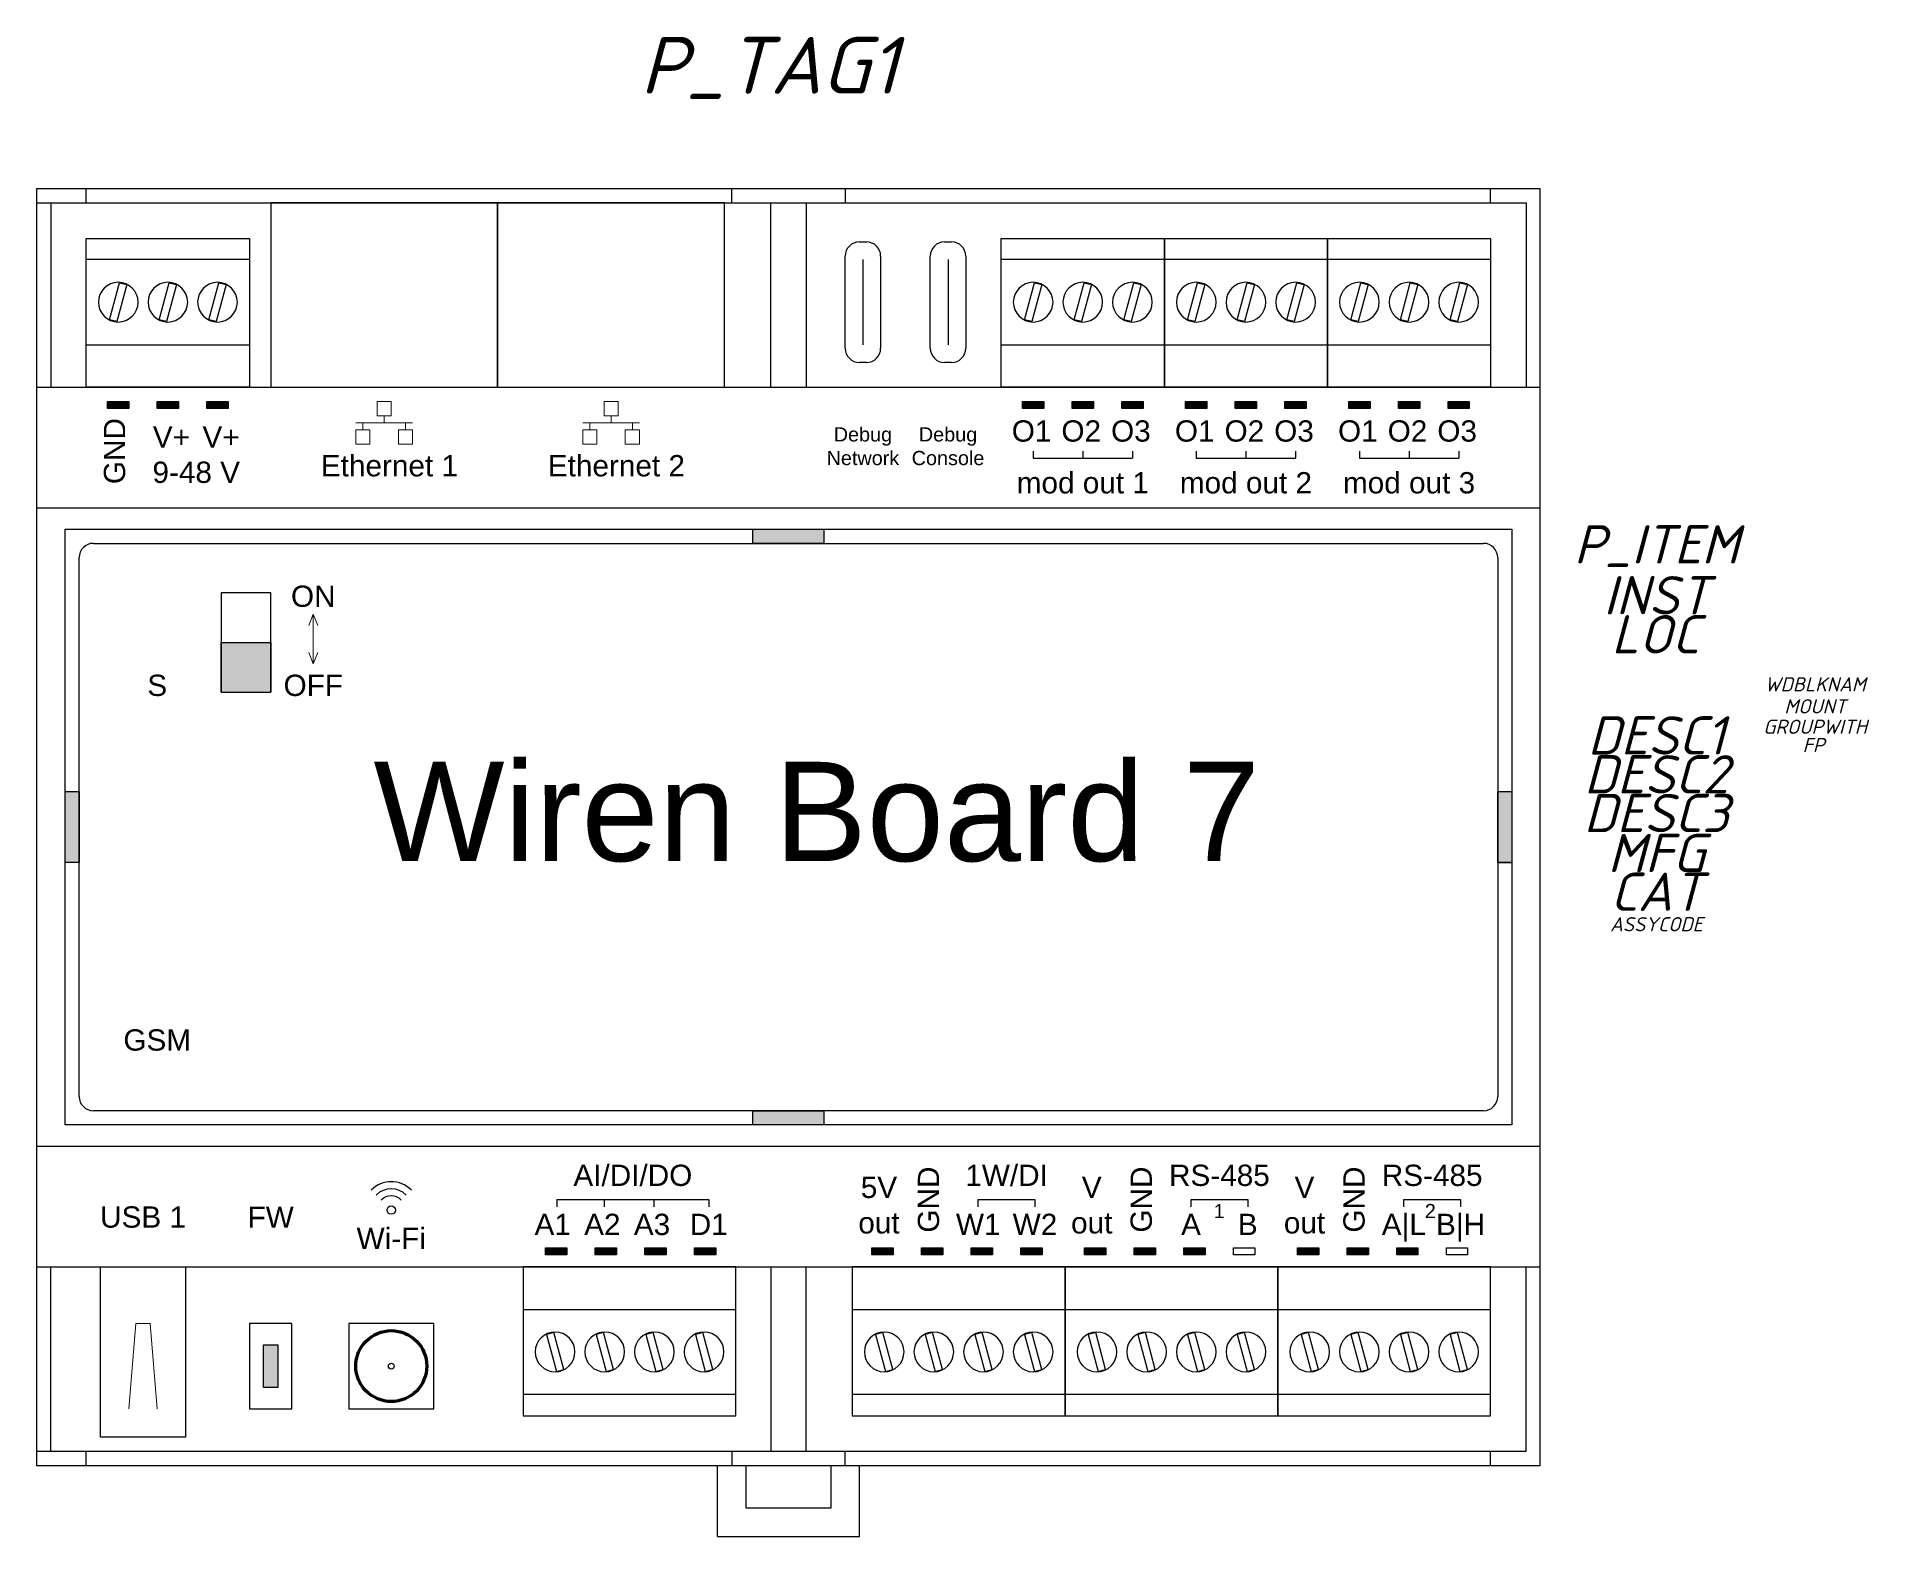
# Model space of a CAD drawing. Header units: millimetres. Extents: x 0 to 129, y -28 to 78.
import ezdxf
from ezdxf.enums import TextEntityAlignment as Align

# ---------------------------------------------------------------- set-up
doc = ezdxf.new("R2010")
doc.units = ezdxf.units.MM
doc.header["$LTSCALE"] = 6
doc.styles.add('textstyle19', font='arial.ttf')
doc.styles.add('textstyle20', font='arial.ttf')
doc.styles.add('textstyle21', font='arial.ttf')
doc.styles.add('textstyle22', font='arial.ttf')
doc.styles.add('textstyle23', font='arial.ttf')
doc.styles.add('textstyle24', font='arial.ttf')
doc.styles.add('textstyle25', font='arial.ttf')
doc.styles.add('textstyle26', font='arial.ttf')
doc.styles.add('textstyle27', font='arial.ttf')
doc.styles.add('textstyle28', font='arial.ttf')
doc.styles.add('textstyle29', font='arial.ttf')
doc.styles.add('textstyle30', font='arial.ttf')
doc.styles.add('textstyle31', font='arial.ttf')
doc.styles.add('textstyle32', font='arial.ttf')
doc.styles.add('textstyle33', font='arial.ttf')
doc.styles.add('textstyle34', font='arial.ttf')
doc.styles.add('textstyle35', font='arial.ttf')
doc.styles.add('textstyle36', font='arial.ttf')
doc.styles.add('textstyle37', font='arial.ttf')
doc.styles.add('textstyle38', font='arial.ttf')
doc.styles.add('textstyle39', font='arial.ttf')
doc.styles.add('textstyle40', font='arial.ttf')
doc.styles.add('textstyle41', font='arial.ttf')
doc.styles.add('textstyle42', font='arial.ttf')
doc.styles.add('textstyle43', font='arial.ttf')
doc.styles.add('textstyle44', font='arial.ttf')
doc.styles.add('textstyle45', font='arial.ttf')
doc.styles.add('textstyle47', font='arial.ttf')
doc.styles.add('textstyle48', font='arial.ttf')
doc.styles.add('textstyle49', font='arial.ttf')
doc.styles.add('textstyle50', font='arial.ttf')
doc.styles.add('textstyle51', font='arial.ttf')
doc.styles.add('textstyle52', font='arial.ttf')
doc.styles.add('textstyle53', font='arial.ttf')
doc.styles.add('textstyle54', font='arial.ttf')
doc.styles.add('textstyle55', font='arial.ttf')
doc.styles.add('textstyle56', font='arial.ttf')
doc.styles.add('textstyle57', font='arial.ttf')
doc.styles.add('textstyle58', font='arial.ttf')
doc.styles.add('textstyle59', font='arial.ttf')
doc.styles.add('textstyle60', font='arial.ttf')
doc.styles.add('textstyle61', font='arial.ttf')
doc.styles.add('textstyle62', font='arial.ttf')
doc.styles.add('textstyle63', font='arial.ttf')
doc.styles.add('textstyle64', font='arial.ttf')
doc.styles.add('textstyle65', font='arial.ttf')
doc.styles.add('textstyle66', font='arial.ttf')
doc.styles.add('textstyle67', font='arial.ttf')
doc.styles.add('textstyle68', font='arial.ttf')
doc.styles.add('textstyle69', font='arial.ttf')
doc.styles.add('WD_IEC', font='isocpeui.ttf', dxfattribs={"height": 2.5})

msp = doc.modelspace()

# ---------------------------------------------------------------- hatches: boundary and pattern name
for points in [[(6.5, 52.5), (6.5, 52), (5, 52), (5, 52.5)], [(10, 52.5), (10, 52), (8.5, 52), (8.5, 52.5)], [(13.5, 52.5), (13.5, 52), (12, 52), (12, 52.5)], [(71, 52.5), (71, 52), (69.5, 52), (69.5, 52.5)], [(74.5, 52.5), (74.5, 52), (73, 52), (73, 52.5)], [(74.5, 52.5), (74.5, 52), (73, 52), (73, 52.5)], [(78, 52.5), (78, 52), (76.5, 52), (76.5, 52.5)], [(82.5, 52.5), (82.5, 52), (81, 52), (81, 52.5)], [(86, 52.5), (86, 52), (84.5, 52), (84.5, 52.5)], [(86, 52.5), (86, 52), (84.5, 52), (84.5, 52.5)], [(89.5, 52.5), (89.5, 52), (88, 52), (88, 52.5)], [(94, 52.5), (94, 52), (92.5, 52), (92.5, 52.5)], [(97.5, 52.5), (97.5, 52), (96, 52), (96, 52.5)], [(97.5, 52.5), (97.5, 52), (96, 52), (96, 52.5)], [(101, 52.5), (101, 52), (99.5, 52), (99.5, 52.5)], [(55.5, 42.5), (50.5, 42.5), (50.5, 43.5), (55.5, 43.5)], [(13, 35.5), (16.5, 35.5), (16.5, 32), (13, 32)], [(2, 20), (2, 25), (3, 25), (3, 20)], [(103.05, 20.04), (103.05, 25.04), (104.05, 25.04), (104.05, 20.04)], [(55.5, 1.5), (50.5, 1.5), (50.5, 2.5), (55.5, 2.5)], [(37.38, -7.16), (37.38, -7.66), (35.88, -7.66), (35.88, -7.16)], [(40.88, -7.16), (40.88, -7.66), (39.38, -7.66), (39.38, -7.16)], [(44.38, -7.16), (44.38, -7.66), (42.88, -7.66), (42.88, -7.16)], [(46.38, -7.66), (46.38, -7.16), (47.88, -7.16), (47.88, -7.66)], [(60.38, -7.16), (60.38, -7.66), (58.88, -7.66), (58.88, -7.16)], [(63.88, -7.16), (63.88, -7.66), (62.38, -7.66), (62.38, -7.16)], [(67.38, -7.16), (67.38, -7.66), (65.88, -7.66), (65.88, -7.16)], [(69.38, -7.66), (69.38, -7.16), (70.88, -7.16), (70.88, -7.66)], [(75.38, -7.16), (75.38, -7.66), (73.88, -7.66), (73.88, -7.16)], [(78.88, -7.16), (78.88, -7.66), (77.38, -7.66), (77.38, -7.16)], [(82.38, -7.16), (82.38, -7.66), (80.88, -7.66), (80.88, -7.16)], [(90.38, -7.16), (90.38, -7.66), (88.88, -7.66), (88.88, -7.16)], [(93.88, -7.16), (93.88, -7.66), (92.38, -7.66), (92.38, -7.16)], [(97.38, -7.16), (97.38, -7.66), (95.88, -7.66), (95.88, -7.16)], [(17, -17), (16, -17), (16, -14), (17, -14)]]:
    msp.add_hatch(color=256).paths.add_polyline_path(points)

# ---------------------------------------------------------------- linework, layer by layer
for p, q in [((0, 67.5), (0, -22.5)), ((106, 67.5), (0, 67.5)), ((3.5, 66.5), (3.5, 67.5)), ((49, 66.5), (49, 67.5)), ((57, 67.5), (57, 66.5)), ((102.5, 66.5), (102.5, 67.5)), ((106, -22.5), (106, 67.5)), ((0, 66.5), (105, 66.5)), ((1, 66.5), (1, 53.5)), ((16.5, 66.5), (16.5, 53.5)), ((32.5, 66.5), (16.5, 66.5)), ((32.5, 53.5), (32.5, 66.5)), ((32.5, 66.5), (32.5, 53.5)), ((48.5, 66.5), (32.5, 66.5)), ((48.5, 53.5), (48.5, 66.5)), ((51.75, 53.5), (51.75, 66.5)), ((54.25, 66.5), (54.25, 53.5)), ((105, 66.5), (105, 53.5)), ((3.5, 64), (15, 64)), ((3.5, 53.5), (3.5, 64)), ((15, 64), (15, 53.5)), ((15, 64), (15, 62.5)), ((68, 64), (79.5, 64)), ((68, 53.5), (68, 64)), ((79.5, 64), (79.5, 53.5)), ((79.5, 64), (79.5, 62.5)), ((79.5, 64), (91, 64)), ((79.5, 53.5), (79.5, 64)), ((91, 64), (91, 53.5)), ((91, 64), (91, 62.5)), ((91, 64), (102.5, 64)), ((91, 53.5), (91, 64)), ((102.5, 64), (102.5, 53.5)), ((102.5, 64), (102.5, 62.5)), ((15, 62.5), (3.5, 62.5)), ((58.25, 62.5), (58.25, 56.5)), ((64.25, 62.5), (64.25, 56.5)), ((79.5, 62.5), (68, 62.5)), ((91, 62.5), (79.5, 62.5)), ((102.5, 62.5), (91, 62.5)), ((5.14, 58.26), (5.84, 60.87)), ((6.36, 60.74), (5.66, 58.13)), ((5.84, 60.87), (6.36, 60.74)), ((8.64, 58.26), (9.34, 60.87)), ((9.86, 60.74), (9.16, 58.13)), ((9.34, 60.87), (9.86, 60.74)), ((12.14, 58.26), (12.84, 60.87)), ((13.36, 60.74), (12.66, 58.13)), ((12.84, 60.87), (13.36, 60.74)), ((69.64, 58.26), (70.34, 60.87)), ((70.86, 60.74), (70.16, 58.13)), ((70.34, 60.87), (70.86, 60.74)), ((73.14, 58.26), (73.84, 60.87)), ((74.36, 60.74), (73.66, 58.13)), ((73.84, 60.87), (74.36, 60.74)), ((76.64, 58.26), (77.34, 60.87)), ((77.86, 60.74), (77.16, 58.13)), ((77.34, 60.87), (77.86, 60.74)), ((81.14, 58.26), (81.84, 60.87)), ((82.36, 60.74), (81.66, 58.13)), ((81.84, 60.87), (82.36, 60.74)), ((84.64, 58.26), (85.34, 60.87)), ((85.86, 60.74), (85.16, 58.13)), ((85.34, 60.87), (85.86, 60.74)), ((88.14, 58.26), (88.84, 60.87)), ((89.36, 60.74), (88.66, 58.13)), ((88.84, 60.87), (89.36, 60.74)), ((92.64, 58.26), (93.34, 60.87)), ((93.86, 60.74), (93.16, 58.13)), ((93.34, 60.87), (93.86, 60.74)), ((96.14, 58.26), (96.84, 60.87)), ((97.36, 60.74), (96.66, 58.13)), ((96.84, 60.87), (97.36, 60.74)), ((99.64, 58.26), (100.34, 60.87)), ((100.86, 60.74), (100.16, 58.13)), ((100.34, 60.87), (100.86, 60.74)), ((5.66, 58.13), (5.14, 58.26)), ((9.16, 58.13), (8.64, 58.26)), ((12.66, 58.13), (12.14, 58.26)), ((70.16, 58.13), (69.64, 58.26)), ((73.66, 58.13), (73.14, 58.26)), ((77.16, 58.13), (76.64, 58.26)), ((81.66, 58.13), (81.14, 58.26)), ((85.16, 58.13), (84.64, 58.26)), ((88.66, 58.13), (88.14, 58.26)), ((93.16, 58.13), (92.64, 58.26)), ((96.66, 58.13), (96.14, 58.26)), ((100.16, 58.13), (99.64, 58.26)), ((3.5, 56.5), (15, 56.5)), ((15, 56.5), (15, 53.5)), ((68, 56.5), (79.5, 56.5)), ((79.5, 56.5), (79.5, 53.5)), ((79.5, 56.5), (91, 56.5)), ((91, 56.5), (91, 53.5)), ((91, 56.5), (102.5, 56.5)), ((102.5, 56.5), (102.5, 53.5)), ((0, 53.5), (106, 53.5)), ((15, 53.5), (3.5, 53.5)), ((16.5, 53.5), (32.5, 53.5)), ((32.5, 53.5), (48.5, 53.5)), ((51.75, 53.5), (54.25, 53.5)), ((79.5, 53.5), (68, 53.5)), ((91, 53.5), (79.5, 53.5)), ((102.5, 53.5), (91, 53.5)), ((5, 52), (5, 52.5)), ((5, 52.5), (6.5, 52.5)), ((6.5, 52), (5, 52)), ((6.5, 52.5), (6.5, 52)), ((8.5, 52), (8.5, 52.5)), ((8.5, 52.5), (10, 52.5)), ((10, 52), (8.5, 52)), ((10, 52.5), (10, 52)), ((12, 52), (12, 52.5)), ((12, 52.5), (13.5, 52.5)), ((13.5, 52), (12, 52)), ((13.5, 52.5), (13.5, 52)), ((69.5, 52), (69.5, 52.5)), ((69.5, 52.5), (71, 52.5)), ((71, 52), (69.5, 52)), ((71, 52.5), (71, 52)), ((73, 52), (73, 52.5)), ((73, 52.5), (74.5, 52.5)), ((73, 52.5), (74.5, 52.5)), ((74.5, 52), (73, 52)), ((74.5, 52), (73, 52)), ((74.5, 52.5), (74.5, 52)), ((74.5, 52.5), (74.5, 52)), ((76.5, 52), (76.5, 52.5)), ((76.5, 52), (76.5, 52.5)), ((76.5, 52.5), (78, 52.5)), ((76.5, 52.5), (78, 52.5)), ((78, 52), (76.5, 52)), ((78, 52), (76.5, 52)), ((78, 52.5), (78, 52)), ((78, 52.5), (78, 52)), ((81, 52), (81, 52.5)), ((81, 52.5), (82.5, 52.5)), ((82.5, 52), (81, 52)), ((82.5, 52.5), (82.5, 52)), ((84.5, 52), (84.5, 52.5)), ((84.5, 52.5), (86, 52.5)), ((84.5, 52.5), (86, 52.5)), ((86, 52), (84.5, 52)), ((86, 52), (84.5, 52)), ((86, 52.5), (86, 52)), ((86, 52.5), (86, 52)), ((88, 52), (88, 52.5)), ((88, 52), (88, 52.5)), ((88, 52.5), (89.5, 52.5)), ((88, 52.5), (89.5, 52.5)), ((89.5, 52), (88, 52)), ((89.5, 52), (88, 52)), ((89.5, 52.5), (89.5, 52)), ((89.5, 52.5), (89.5, 52)), ((92.5, 52), (92.5, 52.5)), ((92.5, 52.5), (94, 52.5)), ((94, 52), (92.5, 52)), ((94, 52.5), (94, 52)), ((96, 52), (96, 52.5)), ((96, 52.5), (97.5, 52.5)), ((96, 52.5), (97.5, 52.5)), ((97.5, 52), (96, 52)), ((97.5, 52), (96, 52)), ((97.5, 52.5), (97.5, 52)), ((97.5, 52.5), (97.5, 52)), ((99.5, 52), (99.5, 52.5)), ((99.5, 52), (99.5, 52.5)), ((99.5, 52.5), (101, 52.5)), ((99.5, 52.5), (101, 52.5)), ((101, 52), (99.5, 52)), ((101, 52), (99.5, 52)), ((101, 52.5), (101, 52)), ((101, 52.5), (101, 52)), ((70.25, 49), (70.25, 48.5)), ((70.25, 48.5), (77.25, 48.5)), ((73.75, 49), (73.75, 48.5)), ((77.25, 49), (77.25, 48.5)), ((81.75, 49), (81.75, 48.5)), ((81.75, 48.5), (88.75, 48.5)), ((85.25, 49), (85.25, 48.5)), ((88.75, 49), (88.75, 48.5)), ((93.25, 49), (93.25, 48.5)), ((93.25, 48.5), (100.25, 48.5)), ((96.75, 49), (96.75, 48.5)), ((100.25, 49), (100.25, 48.5)), ((0, 45), (106, 45)), ((2, 1.5), (2, 43.5)), ((2, 43.5), (104, 43.5)), ((50.5, 43.5), (55.5, 43.5)), ((50.5, 42.5), (50.5, 43.5)), ((55.5, 43.5), (55.5, 42.5)), ((104, 43.5), (104, 1.5)), ((3, 3.5), (3, 41.5)), ((4, 42.5), (102, 42.5)), ((55.5, 42.5), (50.5, 42.5)), ((103, 41.5), (103, 3.5)), ((13, 39), (13, 32)), ((16.5, 39), (13, 39)), ((16.5, 32), (16.5, 39)), ((13, 35.5), (16.5, 35.5)), ((13, 32), (13, 35.5)), ((16.5, 35.5), (16.5, 32)), ((13, 32), (16.5, 32)), ((2, 20), (2, 25)), ((2, 25), (3, 25)), ((3, 25), (3, 20)), ((103, 20), (103, 25)), ((103, 25), (104, 25)), ((103, 25), (104, 25)), ((104, 25), (104, 20)), ((3, 20), (2, 20)), ((104, 20), (103, 20)), ((103, 20), (104, 20)), ((104, 1.5), (2, 1.5)), ((102, 2.5), (4, 2.5)), ((50.5, 2.5), (55.5, 2.5)), ((50.5, 1.5), (50.5, 2.5)), ((55.5, 1.5), (50.5, 1.5)), ((55.5, 2.5), (55.5, 1.5)), ((0, 0), (106, 0)), ((36.67, -3.76), (36.67, -4.26)), ((36.67, -3.76), (47.38, -3.76)), ((40, -3.76), (40, -4.26)), ((43.51, -3.76), (43.51, -4.26)), ((47.38, -3.76), (47.38, -4.26)), ((66.38, -3.76), (70.38, -3.76)), ((66.38, -4.26), (66.38, -3.76)), ((70.38, -3.76), (70.38, -4.26)), ((81.38, -3.76), (85.38, -3.76)), ((81.38, -4.26), (81.38, -3.76)), ((85.38, -3.76), (85.38, -4.26)), ((96.38, -3.76), (100.38, -3.76)), ((96.38, -4.26), (96.38, -3.76)), ((100.38, -3.76), (100.38, -4.26)), ((35.88, -7.66), (35.88, -7.16)), ((35.88, -7.16), (37.38, -7.16)), ((37.38, -7.66), (35.88, -7.66)), ((37.38, -7.16), (37.38, -7.66)), ((39.38, -7.66), (39.38, -7.16)), ((39.38, -7.16), (40.88, -7.16)), ((40.88, -7.66), (39.38, -7.66)), ((40.88, -7.16), (40.88, -7.66)), ((42.88, -7.66), (42.88, -7.16)), ((42.88, -7.16), (44.38, -7.16)), ((44.38, -7.66), (42.88, -7.66)), ((44.38, -7.16), (44.38, -7.66)), ((46.38, -7.66), (46.38, -7.16)), ((46.38, -7.16), (47.88, -7.16)), ((47.88, -7.66), (46.38, -7.66)), ((47.88, -7.16), (47.88, -7.66)), ((58.88, -7.66), (58.88, -7.16)), ((58.88, -7.16), (60.38, -7.16)), ((60.38, -7.66), (58.88, -7.66)), ((60.38, -7.16), (60.38, -7.66)), ((62.38, -7.66), (62.38, -7.16)), ((62.38, -7.16), (63.88, -7.16)), ((63.88, -7.66), (62.38, -7.66)), ((63.88, -7.16), (63.88, -7.66)), ((65.88, -7.66), (65.88, -7.16)), ((65.88, -7.16), (67.38, -7.16)), ((67.38, -7.66), (65.88, -7.66)), ((67.38, -7.16), (67.38, -7.66)), ((69.38, -7.66), (69.38, -7.16)), ((69.38, -7.16), (70.88, -7.16)), ((70.88, -7.66), (69.38, -7.66)), ((70.88, -7.16), (70.88, -7.66)), ((73.88, -7.66), (73.88, -7.16)), ((73.88, -7.16), (75.38, -7.16)), ((75.38, -7.66), (73.88, -7.66)), ((75.38, -7.16), (75.38, -7.66)), ((77.38, -7.66), (77.38, -7.16)), ((77.38, -7.16), (78.88, -7.16)), ((78.88, -7.66), (77.38, -7.66)), ((78.88, -7.16), (78.88, -7.66)), ((80.88, -7.66), (80.88, -7.16)), ((80.88, -7.16), (82.38, -7.16)), ((82.38, -7.66), (80.88, -7.66)), ((82.38, -7.16), (82.38, -7.66)), ((84.38, -7.66), (84.38, -7.16)), ((84.38, -7.16), (85.88, -7.16)), ((85.88, -7.66), (84.38, -7.66)), ((85.88, -7.16), (85.88, -7.66)), ((88.88, -7.66), (88.88, -7.16)), ((88.88, -7.16), (90.38, -7.16)), ((90.38, -7.66), (88.88, -7.66)), ((90.38, -7.16), (90.38, -7.66)), ((92.38, -7.66), (92.38, -7.16)), ((92.38, -7.16), (93.88, -7.16)), ((93.88, -7.66), (92.38, -7.66)), ((93.88, -7.16), (93.88, -7.66)), ((95.88, -7.66), (95.88, -7.16)), ((95.88, -7.16), (97.38, -7.16)), ((97.38, -7.66), (95.88, -7.66)), ((97.38, -7.16), (97.38, -7.66)), ((99.38, -7.66), (99.38, -7.16)), ((99.38, -7.16), (100.88, -7.16)), ((100.88, -7.66), (99.38, -7.66)), ((100.88, -7.16), (100.88, -7.66)), ((0, -8.5), (106, -8.5)), ((1, -21.5), (1, -8.5)), ((4.5, -20.5), (4.5, -8.5)), ((4.5, -8.5), (10.5, -8.5)), ((10.5, -8.5), (10.5, -20.5)), ((34.3, -8.5), (34.3, -8.5)), ((51.75, -8.5), (54.25, -8.5)), ((51.75, -8.5), (51.75, -21.5)), ((54.25, -21.5), (54.25, -8.5)), ((57.5, -8.5), (57.5, -8.5)), ((72.5, -8.5), (72.5, -8.5)), ((87.5, -8.5), (87.5, -8.5)), ((105, -21.5), (105, -8.5)), ((15, -12.5), (15, -18.5)), ((18, -12.5), (15, -12.5)), ((18, -18.5), (18, -12.5)), ((22, -12.5), (22, -18.5)), ((28, -12.5), (22, -12.5)), ((28, -18.5), (28, -12.5)), ((16, -17), (16, -14)), ((16, -14), (17, -14)), ((17, -14), (17, -17)), ((36.46, -13.13), (35.94, -13.26)), ((35.94, -13.26), (36.64, -15.87)), ((37.16, -15.74), (36.46, -13.13)), ((39.96, -13.13), (39.44, -13.26)), ((39.44, -13.26), (40.14, -15.87)), ((40.66, -15.74), (39.96, -13.13)), ((43.46, -13.13), (42.94, -13.26)), ((42.94, -13.26), (43.64, -15.87)), ((44.16, -15.74), (43.46, -13.13)), ((46.96, -13.13), (46.44, -13.26)), ((46.44, -13.26), (47.14, -15.87)), ((47.66, -15.74), (46.96, -13.13)), ((59.66, -13.13), (59.14, -13.26)), ((59.14, -13.26), (59.84, -15.87)), ((60.36, -15.74), (59.66, -13.13)), ((63.16, -13.13), (62.64, -13.26)), ((62.64, -13.26), (63.34, -15.87)), ((63.86, -15.74), (63.16, -13.13)), ((66.66, -13.13), (66.14, -13.26)), ((66.14, -13.26), (66.84, -15.87)), ((67.36, -15.74), (66.66, -13.13)), ((70.16, -13.13), (69.64, -13.26)), ((69.64, -13.26), (70.34, -15.87)), ((70.86, -15.74), (70.16, -13.13)), ((74.66, -13.13), (74.14, -13.26)), ((74.14, -13.26), (74.84, -15.87)), ((75.36, -15.74), (74.66, -13.13)), ((78.16, -13.13), (77.64, -13.26)), ((77.64, -13.26), (78.34, -15.87)), ((78.86, -15.74), (78.16, -13.13)), ((81.66, -13.13), (81.14, -13.26)), ((81.14, -13.26), (81.84, -15.87)), ((82.36, -15.74), (81.66, -13.13)), ((85.16, -13.13), (84.64, -13.26)), ((84.64, -13.26), (85.34, -15.87)), ((85.86, -15.74), (85.16, -13.13)), ((89.66, -13.13), (89.14, -13.26)), ((89.14, -13.26), (89.84, -15.87)), ((90.36, -15.74), (89.66, -13.13)), ((93.16, -13.13), (92.64, -13.26)), ((92.64, -13.26), (93.34, -15.87)), ((93.86, -15.74), (93.16, -13.13)), ((96.66, -13.13), (96.14, -13.26)), ((96.14, -13.26), (96.84, -15.87)), ((97.36, -15.74), (96.66, -13.13)), ((100.16, -13.13), (99.64, -13.26)), ((99.64, -13.26), (100.34, -15.87)), ((100.86, -15.74), (100.16, -13.13)), ((36.64, -15.87), (37.16, -15.74)), ((40.14, -15.87), (40.66, -15.74)), ((43.64, -15.87), (44.16, -15.74)), ((47.14, -15.87), (47.66, -15.74)), ((59.84, -15.87), (60.36, -15.74)), ((63.34, -15.87), (63.86, -15.74)), ((66.84, -15.87), (67.36, -15.74)), ((70.34, -15.87), (70.86, -15.74)), ((74.84, -15.87), (75.36, -15.74)), ((78.34, -15.87), (78.86, -15.74)), ((81.84, -15.87), (82.36, -15.74)), ((85.34, -15.87), (85.86, -15.74)), ((89.84, -15.87), (90.36, -15.74)), ((93.34, -15.87), (93.86, -15.74)), ((96.84, -15.87), (97.36, -15.74)), ((100.34, -15.87), (100.86, -15.74)), ((17, -17), (16, -17)), ((15, -18.5), (18, -18.5)), ((22, -18.5), (28, -18.5)), ((10.5, -20.5), (4.5, -20.5)), ((0, -21.5), (105, -21.5)), ((3.5, -22.5), (3.5, -21.5)), ((49, -21.5), (49, -22.5)), ((57, -22.5), (57, -21.5)), ((102.5, -22.5), (102.5, -21.5)), ((0, -22.5), (106, -22.5)), ((48, -27.5), (48, -22.5)), ((50, -22.5), (50, -25.5)), ((56, -25.5), (56, -22.5)), ((58, -27.5), (58, -22.5)), ((50, -25.5), (56, -25.5)), ((48, -27.5), (58, -27.5))]:
    msp.add_line(p, q)
at = {"lineweight": 25}
for p, q in [((58, 63.75), (58.5, 63.75)), ((64, 63.75), (64.5, 63.75)), ((57, 56.25), (57, 62.75)), ((59.5, 62.75), (59.5, 56.25)), ((63, 56.25), (63, 62.75)), ((65.5, 62.75), (65.5, 56.25)), ((58.5, 55.25), (58, 55.25)), ((64.5, 55.25), (64, 55.25))]:
    msp.add_line(p, q, dxfattribs=at)
at = {"lineweight": 15}
for p, q in [((24, 52.5), (25, 52.5)), ((24, 51.5), (24, 52.5)), ((25, 52.5), (25, 51.5)), ((40, 52.5), (41, 52.5)), ((40, 51.5), (40, 52.5)), ((41, 52.5), (41, 51.5)), ((22.5, 51), (26.5, 51)), ((22.5, 50.5), (23.5, 50.5)), ((22.5, 49.5), (22.5, 50.5)), ((23, 50.5), (23, 51)), ((23.5, 50.5), (23.5, 49.5)), ((25, 51.5), (24, 51.5)), ((24.5, 51.5), (24.5, 51)), ((25.5, 50.5), (26.5, 50.5)), ((25.5, 49.5), (25.5, 50.5)), ((26, 50.5), (26, 51)), ((26.5, 50.5), (26.5, 49.5)), ((38.5, 51), (42.5, 51)), ((38.5, 50.5), (39.5, 50.5)), ((38.5, 49.5), (38.5, 50.5)), ((39, 50.5), (39, 51)), ((39.5, 50.5), (39.5, 49.5)), ((41, 51.5), (40, 51.5)), ((40.5, 51.5), (40.5, 51)), ((41.5, 50.5), (42.5, 50.5)), ((41.5, 49.5), (41.5, 50.5)), ((42, 50.5), (42, 51)), ((42.5, 50.5), (42.5, 49.5)), ((23.5, 49.5), (22.5, 49.5)), ((26.5, 49.5), (25.5, 49.5)), ((39.5, 49.5), (38.5, 49.5)), ((42.5, 49.5), (41.5, 49.5))]:
    msp.add_line(p, q, dxfattribs=at)
at = {"lineweight": 20}
for p, q in [((19.5, 37.5), (19.19, 36.7)), ((19.5, 37.5), (19.82, 36.7)), ((19.5, 37.5), (19.5, 34)), ((19.5, 34), (19.19, 34.8)), ((19.5, 34), (19.82, 34.8)), ((6.5, -18.5), (7, -12.5)), ((7, -12.5), (8, -12.5)), ((8, -12.5), (8.5, -18.5))]:
    msp.add_line(p, q, dxfattribs=at)
for points in [[(34.3, -19), (49.3, -19), (49.3, -8.5), (34.3, -8.5)], [(34.3, -11.5), (49.3, -11.5), (49.3, -8.5), (34.3, -8.5)], [(57.5, -19), (72.5, -19), (72.5, -8.5), (57.5, -8.5)], [(57.5, -11.5), (72.5, -11.5), (72.5, -8.5), (57.5, -8.5)], [(72.5, -19), (87.5, -19), (87.5, -8.5), (72.5, -8.5)], [(72.5, -11.5), (87.5, -11.5), (87.5, -8.5), (72.5, -8.5)], [(87.5, -19), (102.5, -19), (102.5, -8.5), (87.5, -8.5)], [(87.5, -11.5), (102.5, -11.5), (102.5, -8.5), (87.5, -8.5)], [(34.3, -19), (49.3, -19), (49.3, -17.5), (34.3, -17.5)], [(57.5, -19), (72.5, -19), (72.5, -17.5), (57.5, -17.5)], [(72.5, -19), (87.5, -19), (87.5, -17.5), (72.5, -17.5)], [(87.5, -19), (102.5, -19), (102.5, -17.5), (87.5, -17.5)]]:
    msp.add_lwpolyline(points, close=True)
for centre, radius in [((25, -4.5), 0.3), ((25, -15.5), 0.207)]:
    msp.add_circle(centre, radius)
at = {"lineweight": 60}
msp.add_circle((25, -15.5), 2.5, dxfattribs=at)
at = {"lineweight": 25}
for centre, radius, start, end in [((58, 62.75), 1, 90, 180), ((58.5, 62.75), 1, 0, 90), ((64, 62.75), 1, 90, 180), ((64.5, 62.75), 1, 0, 90), ((58, 56.25), 1, 180, 270), ((58.5, 56.25), 1, 270, 0), ((64, 56.25), 1, 180, 270), ((64.5, 56.25), 1, 270, 0), ((25, -4.5), 2, 45, 135), ((25, -4.5), 1.5, 45, 135), ((25, -4.5), 1, 45, 135)]:
    msp.add_arc(centre, radius, start, end, dxfattribs=at)
for centre, radius, start, end in [((5.75, 59.5), 1.4, 0, 180), ((9.25, 59.5), 1.4, 0, 180), ((12.75, 59.5), 1.4, 0, 180), ((70.25, 59.5), 1.4, 0, 180), ((73.75, 59.5), 1.4, 0, 180), ((77.25, 59.5), 1.4, 0, 180), ((81.75, 59.5), 1.4, 0, 180), ((85.25, 59.5), 1.4, 0, 180), ((88.75, 59.5), 1.4, 0, 180), ((93.25, 59.5), 1.4, 0, 180), ((96.75, 59.5), 1.4, 0, 180), ((100.25, 59.5), 1.4, 0, 180), ((5.75, 59.5), 1.4, 180, 0), ((9.25, 59.5), 1.4, 180, 0), ((12.75, 59.5), 1.4, 180, 0), ((70.25, 59.5), 1.4, 180, 0), ((73.75, 59.5), 1.4, 180, 0), ((77.25, 59.5), 1.4, 180, 0), ((81.75, 59.5), 1.4, 180, 0), ((85.25, 59.5), 1.4, 180, 0), ((88.75, 59.5), 1.4, 180, 0), ((93.25, 59.5), 1.4, 180, 0), ((96.75, 59.5), 1.4, 180, 0), ((100.25, 59.5), 1.4, 180, 0), ((4, 41.5), 1, 90, 180), ((102, 41.5), 1, 0, 90), ((4, 3.5), 1, 180, 270), ((102, 3.5), 1, 270, 0), ((36.55, -14.5), 1.4, 0, 180), ((40.05, -14.5), 1.4, 0, 180), ((43.55, -14.5), 1.4, 0, 180), ((47.05, -14.5), 1.4, 0, 180), ((59.75, -14.5), 1.4, 0, 180), ((63.25, -14.5), 1.4, 0, 180), ((66.75, -14.5), 1.4, 0, 180), ((70.25, -14.5), 1.4, 0, 180), ((74.75, -14.5), 1.4, 0, 180), ((78.25, -14.5), 1.4, 0, 180), ((81.75, -14.5), 1.4, 0, 180), ((85.25, -14.5), 1.4, 0, 180), ((89.75, -14.5), 1.4, 0, 180), ((93.25, -14.5), 1.4, 0, 180), ((96.75, -14.5), 1.4, 0, 180), ((100.25, -14.5), 1.4, 0, 180), ((36.55, -14.5), 1.4, 180, 0), ((40.05, -14.5), 1.4, 180, 0), ((43.55, -14.5), 1.4, 180, 0), ((47.05, -14.5), 1.4, 180, 0), ((59.75, -14.5), 1.4, 180, 0), ((63.25, -14.5), 1.4, 180, 0), ((66.75, -14.5), 1.4, 180, 0), ((70.25, -14.5), 1.4, 180, 0), ((74.75, -14.5), 1.4, 180, 0), ((78.25, -14.5), 1.4, 180, 0), ((81.75, -14.5), 1.4, 180, 0), ((85.25, -14.5), 1.4, 180, 0), ((89.75, -14.5), 1.4, 180, 0), ((93.25, -14.5), 1.4, 180, 0), ((96.75, -14.5), 1.4, 180, 0), ((100.25, -14.5), 1.4, 180, 0)]:
    msp.add_arc(centre, radius, start, end)

# ---------------------------------------------------------------- texts
at = {"char_height": 1, "attachment_point": 5, "rotation": 90}
for insert, style in [((5.5, 49), 'textstyle67'), ((62.88, -3.76), 'textstyle64'), ((77.88, -3.76), 'textstyle66'), ((92.88, -3.76), 'textstyle69')]:
    msp.add_mtext('\\H1.5;GND', dxfattribs=dict(at, insert=insert, style=style))
for s, insert, char_height, attachment_point, style in [('\\H1.5;V+', (9.5, 50), 1, 5, 'textstyle55'), ('\\H1.5;V+', (13, 50), 1, 5, 'textstyle52'), ('Debug\\PNetwork', (58.25, 48), 1, 8, 'textstyle31'), ('Debug\\PConsole', (64.25, 48), 1, 8, 'textstyle28'), ('\\H1.5;O1', (70.14, 49.65), 1, 8, 'textstyle22'), ('\\H1.5;O2', (73.64, 49.65), 1, 8, 'textstyle19'), ('\\H1.5;O3', (77.14, 49.65), 1, 8, 'textstyle20'), ('\\H1.5;O1', (81.64, 49.65), 1, 8, 'textstyle26'), ('\\H1.5;O2', (85.14, 49.65), 1, 8, 'textstyle23'), ('\\H1.5;O3', (88.64, 49.65), 1, 8, 'textstyle24'), ('\\H1.5;O1', (93.14, 49.65), 1, 8, 'textstyle43'), ('\\H1.5;O2', (96.64, 49.65), 1, 8, 'textstyle40'), ('\\H1.5;O3', (100.14, 49.65), 1, 8, 'textstyle41'), ('\\H1.5;9-48 V', (11.25, 47.5), 1, 5, 'textstyle53'), ('\\H1.5;mod out 1', (73.75, 46), 1, 8, 'textstyle30'), ('\\H1.5;mod out 2', (85.25, 46), 1, 8, 'textstyle21'), ('\\H1.5;mod out \\c0;3', (96.75, 46), 1, 8, 'textstyle25'), ('\\H1.5;ON', (19.5, 38), 1, 8, 'textstyle47'), ('\\H1.5;S', (8.5, 31.72), 1, 8, 'textstyle45'), ('\\H1.5;OFF', (19.5, 31.72), 1, 8, 'textstyle44'), ('\\H7;Wiren Board 7', (55, 20), 1, 8, 'textstyle68'), ('\\H1.5;GSM', (8.5, 6.72), 1, 8, 'textstyle42'), ('{\\H1.5x;AI/DI/DO}', (42.03, -2.06), 1, 5, 'textstyle33'), ('\\H1.5;1W/DI', (68.38, -2.06), 1, 5, 'textstyle32'), ('\\H1.5;RS-485', (83.38, -2.06), 1, 5, 'textstyle39'), ('\\H1.5;RS-485', (98.38, -2.06), 1, 5, 'textstyle36'), ('\\H1.5;5V\\Pout', (59.38, -4.16), 1, 5, 'textstyle50'), ('\\H1.5;V\\Pout', (74.38, -4.16), 1, 5, 'textstyle54'), ('\\H1.5;V\\Pout', (89.38, -4.16), 1, 5, 'textstyle65'), ('\\H1.5;USB 1', (7.5, -5), 1, 5, 'textstyle37'), ('\\H1.5;FW', (16.5, -5), 1, 5, 'textstyle34'), ('\\H1.5;A1', (36.38, -4.76), 2, 2, 'textstyle58'), ('\\H1.5;A2', (39.88, -4.76), 2, 2, 'textstyle61'), ('\\H1.5;A3', (43.38, -4.76), 2, 2, 'textstyle60'), ('\\H1.5;D1', (47.38, -4.76), 2, 2, 'textstyle38'), ('\\H1.5;W1', (66.38, -4.76), 2, 2, 'textstyle63'), ('\\H1.5;W2', (70.38, -4.76), 2, 2, 'textstyle57'), ('\\H1.5;A', (81.38, -4.76), 2, 2, 'textstyle51'), ('\\H1;1', (83.37, -5.07), 2, 8, 'textstyle48'), ('\\H1.5;B', (85.38, -4.76), 2, 2, 'textstyle59'), ('\\H1.5;A|L', (96.38, -4.76), 2, 2, 'textstyle49'), ('\\H1;2', (98.25, -5.07), 2, 8, 'textstyle62'), ('\\H1.5;B|H', (100.38, -4.76), 2, 2, 'textstyle56'), ('\\H1.5;Wi-Fi', (25, -6.5), 1, 5, 'textstyle35')]:
    msp.add_mtext(s, dxfattribs=dict(insert=insert, char_height=char_height, attachment_point=attachment_point, style=style))
at = {"lineweight": 15, "char_height": 1, "attachment_point": 8}
for s, insert, style in [('\\H1.5;Ethernet 1', (24.87, 47.2), 'textstyle29'), ('\\H1.5;Ethernet 2', (40.87, 47.2), 'textstyle27')]:
    msp.add_mtext(s, dxfattribs=dict(at, insert=insert, style=style))
at = {"style": 'WD_IEC'}
for tag, height, p in [('P_TAG1', 4, (51.63, 74.2)), ('DESC1', 2.7, (114.18, 27.61)), ('DESC2', 2.7, (114.18, 24.87)), ('DESC3', 2.7, (114.18, 22.14))]:
    msp.add_attdef(tag, text='', height=height, dxfattribs=at).set_placement(p, align=Align.CENTER)
for tag, text, height, flags, p in [('P_ITEM', '', 2.7, 1, (114.18, 41.08)), ('INST', '', 2.7, 1, (114.18, 37.49)), ('LOC', '', 2.7, 1, (114.11, 34.74)), ('WDBLKNAM', 'AM', 1, 1, (125.38, 32.06)), ('MOUNT', '', 1, 1, (125.38, 30.51)), ('GROUPWITH', '', 1, 1, (125.38, 29.07)), ('FP', '', 1, 1, (125.27, 27.78)), ('MFG', '', 2.7, 1, (114.18, 19.32)), ('CAT', '', 2.7, 1, (114.18, 16.59)), ('ASSYCODE', '', 1, 9, (114.19, 15.15))]:
    msp.add_attdef(tag, text=text, height=height, dxfattribs=dict(at, flags=flags)).set_placement(p, align=Align.CENTER)

doc.saveas('drawing.dxf')
